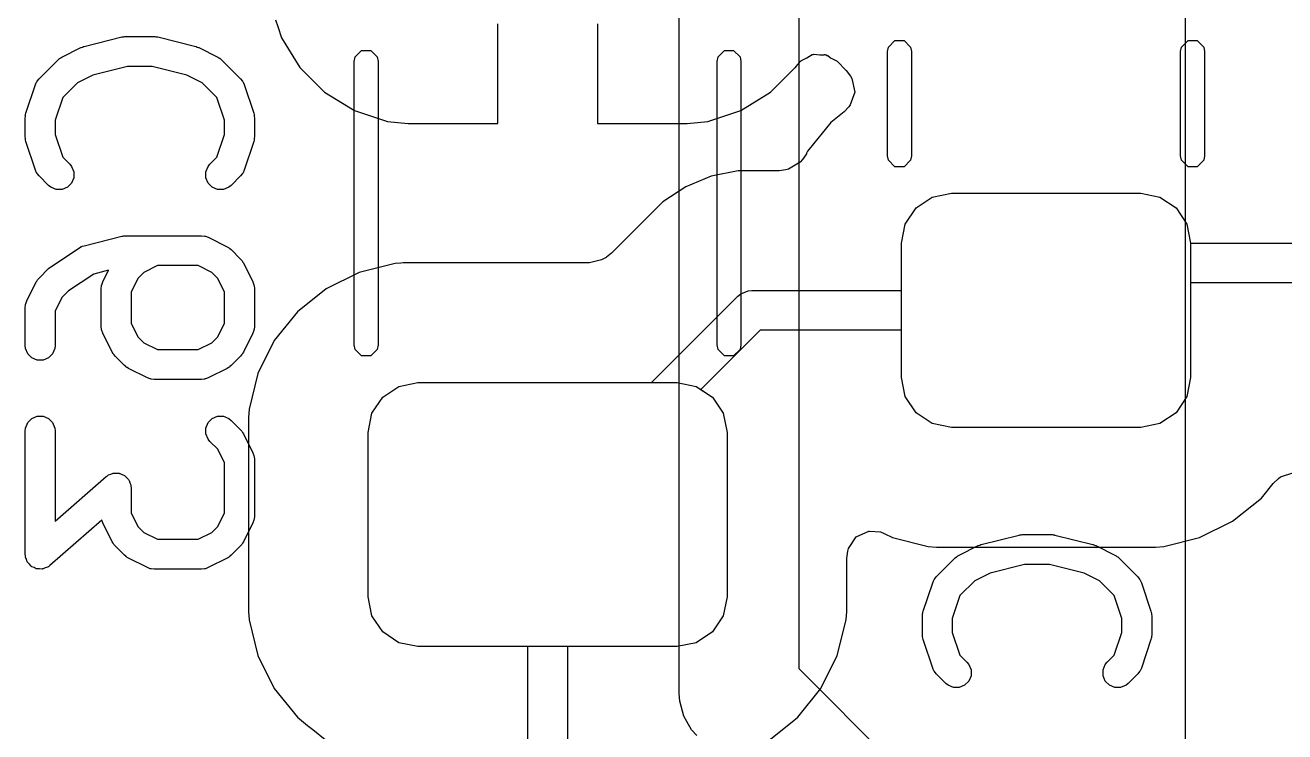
# Model space of a CAD drawing. Header units: inches. Extents: x 1.3 to 5.24, y -7.03 to -1.12.
# Drawn here: x 1.4716 to 1.7204, y -5.0848 to -4.9451 of the extents above; entities that cross this region are included whole.
import ezdxf

# ---------------------------------------------------------------- set-up
doc = ezdxf.new("R2010")
doc.units = ezdxf.units.IN
doc.header["$MEASUREMENT"] = 0
for name, color, linetype, true_color in [('B.Cu', 153, 'CONTINUOUS', 0x4d7fc4), ('B.Mask', 4, 'CONTINUOUS', 0x02ffee), ('B.Paste', 132, 'CONTINUOUS', 0x00c2c2), ('B.Silkscreen', 31, 'CONTINUOUS', 0xe8b2a7), ('In1.Cu', 91, 'CONTINUOUS', 0x7fc87f), ('In2.Cu', 33, 'CONTINUOUS', 0xce7d2c)]:
    doc.layers.add(name, color=color, linetype=linetype, true_color=true_color)

msp = doc.modelspace()

# ---------------------------------------------------------------- linework, layer by layer
at = {"layer": 'B.Cu', "linetype": 'CONTINUOUS'}
for p, q in [((1.5211, -4.94409), (1.52153, -4.94537)), ((1.52153, -4.94537), (1.52227, -4.9476)), ((1.56496, -4.96457), (1.56496, -4.94488)), ((1.58465, -4.94488), (1.58465, -4.96457)), ((1.52227, -4.9476), (1.52227, -4.9476)), ((1.52227, -4.9476), (1.52589, -4.95348)), ((1.62478, -4.95224), (1.62495, -4.95208)), ((1.62495, -4.95208), (1.62602, -4.95155)), ((1.62602, -4.95155), (1.62704, -4.95093)), ((1.62704, -4.95093), (1.62723, -4.95093)), ((1.62723, -4.95093), (1.6274, -4.95084)), ((1.6274, -4.95084), (1.62859, -4.95097)), ((1.62859, -4.95097), (1.62943, -4.95099)), ((1.62943, -4.95099), (1.62945, -4.95091)), ((1.62945, -4.95091), (1.62953, -4.95093)), ((1.62953, -4.95093), (1.62965, -4.95099)), ((1.62965, -4.95099), (1.62979, -4.951)), ((1.62979, -4.951), (1.62979, -4.951)), ((1.62979, -4.951), (1.62991, -4.95104)), ((1.62991, -4.95104), (1.62989, -4.9511)), ((1.62989, -4.9511), (1.63014, -4.95113)), ((1.63014, -4.95113), (1.63068, -4.95156)), ((1.63068, -4.95156), (1.63195, -4.95225)), ((1.52589, -4.95348), (1.53077, -4.95836)), ((1.61883, -4.95836), (1.62371, -4.95348)), ((1.62371, -4.95348), (1.62372, -4.95347)), ((1.62371, -4.95348), (1.62371, -4.95348)), ((1.62372, -4.95347), (1.62389, -4.95326)), ((1.62389, -4.95326), (1.62453, -4.95248)), ((1.62389, -4.95326), (1.62389, -4.95326)), ((1.62453, -4.95248), (1.62456, -4.95245)), ((1.62456, -4.95245), (1.62476, -4.95227)), ((1.62476, -4.95227), (1.62478, -4.95224)), ((1.63195, -4.95225), (1.63377, -4.95407)), ((1.63377, -4.95407), (1.63461, -4.95519)), ((1.63461, -4.95519), (1.63488, -4.95569)), ((1.63488, -4.95569), (1.63547, -4.95838)), ((1.53077, -4.95836), (1.53665, -4.96198)), ((1.61296, -4.96198), (1.61883, -4.95836)), ((1.63547, -4.95838), (1.63455, -4.96089)), ((1.53665, -4.96198), (1.53665, -4.96198)), ((1.53665, -4.96198), (1.5432, -4.96415)), ((1.60641, -4.96415), (1.61296, -4.96198)), ((1.61296, -4.96198), (1.61296, -4.96198)), ((1.63426, -4.96129), (1.63336, -4.96224)), ((1.63455, -4.96089), (1.63426, -4.96129)), ((1.5432, -4.96415), (1.5432, -4.96415)), ((1.5432, -4.96415), (1.5432, -4.96415)), ((1.5432, -4.96415), (1.5432, -4.96415)), ((1.5432, -4.96415), (1.54724, -4.96457)), ((1.60236, -4.96457), (1.60641, -4.96415)), ((1.63071, -4.96437), (1.62647, -4.96965)), ((1.63336, -4.96224), (1.63071, -4.96437)), ((1.54724, -4.96457), (1.56496, -4.96457)), ((1.56496, -4.96457), (1.56496, -4.96457)), ((1.58465, -4.96457), (1.60236, -4.96457)), ((1.60236, -4.96457), (1.60236, -4.96457)), ((1.60236, -4.96457), (1.60236, -4.96457)), ((1.62511, -4.9717), (1.62466, -4.97218)), ((1.6259, -4.97056), (1.62511, -4.9717)), ((1.62595, -4.97045), (1.6259, -4.97056)), ((1.62615, -4.97005), (1.62595, -4.97045)), ((1.62595, -4.97045), (1.62595, -4.97045)), ((1.62647, -4.96965), (1.62615, -4.97005)), ((1.62615, -4.97005), (1.62615, -4.97005)), ((1.62615, -4.97005), (1.62615, -4.97005)), ((1.62647, -4.96965), (1.62647, -4.96965)), ((1.61244, -4.9739), (1.60711, -4.97496)), ((1.62055, -4.9739), (1.61244, -4.9739)), ((1.62185, -4.97372), (1.62055, -4.9739)), ((1.62238, -4.97358), (1.62185, -4.97372)), ((1.62466, -4.97218), (1.62238, -4.97358)), ((1.60711, -4.97496), (1.60209, -4.97704)), ((1.60711, -4.97496), (1.60711, -4.97496)), ((1.60711, -4.97496), (1.60711, -4.97496)), ((1.60711, -4.97496), (1.60711, -4.97496)), ((1.60711, -4.97496), (1.60711, -4.97496)), ((1.60209, -4.97704), (1.59758, -4.98005)), ((1.60209, -4.97704), (1.60209, -4.97704)), ((1.64757, -4.98123), (1.65076, -4.9791)), ((1.65076, -4.9791), (1.65453, -4.97835)), ((1.65453, -4.97835), (1.69193, -4.97835)), ((1.69193, -4.97835), (1.6957, -4.9791)), ((1.6957, -4.9791), (1.69889, -4.98123)), ((1.59758, -4.98005), (1.58745, -4.99018)), ((1.59758, -4.98005), (1.59758, -4.98005)), ((1.64543, -4.98442), (1.64757, -4.98123)), ((1.69889, -4.98123), (1.70102, -4.98442)), ((1.64469, -4.98819), (1.64543, -4.98442)), ((1.70102, -4.98442), (1.70177, -4.98819)), ((1.64469, -4.99754), (1.64469, -4.98819)), ((1.70177, -4.98819), (1.74409, -4.98819)), ((1.58543, -4.99151), (1.58309, -4.99211)), ((1.58634, -4.99101), (1.58543, -4.99151)), ((1.58642, -4.99095), (1.58634, -4.99101)), ((1.58745, -4.99018), (1.58642, -4.99095)), ((1.53759, -4.99398), (1.53107, -4.99721)), ((1.5376, -4.99397), (1.53759, -4.99398)), ((1.54467, -4.99222), (1.5376, -4.99397)), ((1.5376, -4.99397), (1.5376, -4.99397)), ((1.54583, -4.99214), (1.54467, -4.99222)), ((1.5463, -4.99211), (1.54583, -4.99214)), ((1.54583, -4.99214), (1.54583, -4.99214)), ((1.58309, -4.99211), (1.5463, -4.99211)), ((1.74409, -4.99606), (1.70177, -4.99606)), ((1.70177, -4.99606), (1.70177, -5.01476)), ((1.53107, -4.99721), (1.5254, -5.00177)), ((1.59532, -5.01575), (1.61237, -4.99869)), ((1.61237, -4.99869), (1.61297, -4.9982)), ((1.61297, -4.9982), (1.61439, -4.99761)), ((1.61439, -4.99761), (1.61516, -4.99754)), ((1.61516, -4.99754), (1.64469, -4.99754)), ((1.5254, -5.00177), (1.52083, -5.00745)), ((1.5254, -5.00177), (1.5254, -5.00177)), ((1.61679, -5.00541), (1.60509, -5.01712)), ((1.64469, -5.00541), (1.61679, -5.00541)), ((1.64469, -5.01476), (1.64469, -5.00541)), ((1.52083, -5.00745), (1.5176, -5.01397)), ((1.52083, -5.00745), (1.52083, -5.00745)), ((1.5176, -5.01398), (1.51584, -5.02104)), ((1.5176, -5.01397), (1.5176, -5.01398)), ((1.54225, -5.01863), (1.54545, -5.0165)), ((1.54545, -5.0165), (1.54921, -5.01575)), ((1.54921, -5.01575), (1.59532, -5.01575)), ((1.64543, -5.01853), (1.64469, -5.01476)), ((1.70177, -5.01476), (1.70102, -5.01853)), ((1.54012, -5.02182), (1.54225, -5.01863)), ((1.60509, -5.01712), (1.60735, -5.01863)), ((1.60735, -5.01863), (1.60949, -5.02182)), ((1.64757, -5.02172), (1.64543, -5.01853)), ((1.70102, -5.01853), (1.69889, -5.02172)), ((1.51584, -5.02104), (1.51573, -5.02268)), ((1.65076, -5.02386), (1.64757, -5.02172)), ((1.69889, -5.02172), (1.6957, -5.02386)), ((1.51573, -5.02268), (1.51573, -5.06098)), ((1.53937, -5.02559), (1.54012, -5.02182)), ((1.60949, -5.02182), (1.61024, -5.02559)), ((1.65453, -5.02461), (1.65076, -5.02386)), ((1.6957, -5.02386), (1.69193, -5.02461)), ((1.53937, -5.05807), (1.53937, -5.02559)), ((1.61024, -5.02559), (1.61024, -5.05807)), ((1.69193, -5.02461), (1.65453, -5.02461)), ((1.71955, -5.03441), (1.72216, -5.03354)), ((1.71575, -5.03858), (1.71809, -5.03567)), ((1.71809, -5.03567), (1.7191, -5.03472)), ((1.7191, -5.03472), (1.71955, -5.03441)), ((1.71007, -5.04314), (1.71575, -5.03858)), ((1.70354, -5.04638), (1.71007, -5.04314)), ((1.63423, -5.04857), (1.63572, -5.04626)), ((1.63572, -5.04626), (1.63822, -5.04511)), ((1.63822, -5.04511), (1.63836, -5.04509)), ((1.63836, -5.04509), (1.64051, -5.04526)), ((1.64051, -5.04526), (1.64056, -5.04528)), ((1.64056, -5.04528), (1.64128, -5.04557)), ((1.64128, -5.04557), (1.64291, -5.04638)), ((1.64291, -5.04638), (1.64998, -5.04814)), ((1.69648, -5.04814), (1.70354, -5.04638)), ((1.63388, -5.05047), (1.63408, -5.0491)), ((1.63408, -5.0491), (1.63423, -5.04857)), ((1.64998, -5.04814), (1.64998, -5.04814)), ((1.64998, -5.04814), (1.64998, -5.04814)), ((1.64998, -5.04814), (1.65162, -5.04825)), ((1.65162, -5.04825), (1.65162, -5.04825)), ((1.65162, -5.04825), (1.69484, -5.04825)), ((1.69484, -5.04825), (1.69648, -5.04814)), ((1.69484, -5.04825), (1.69484, -5.04825)), ((1.63388, -5.06098), (1.63388, -5.05047)), ((1.54012, -5.06184), (1.53937, -5.05807)), ((1.61024, -5.05807), (1.60949, -5.06184)), ((1.51573, -5.06098), (1.51584, -5.06262)), ((1.63377, -5.06262), (1.63388, -5.06098)), ((1.51584, -5.06262), (1.5176, -5.06969)), ((1.54225, -5.06503), (1.54012, -5.06184)), ((1.60949, -5.06184), (1.60735, -5.06503)), ((1.63201, -5.06969), (1.63377, -5.06262)), ((1.54545, -5.06716), (1.54225, -5.06503)), ((1.60735, -5.06503), (1.60416, -5.06716)), ((1.54921, -5.06791), (1.54545, -5.06716)), ((1.57087, -5.06791), (1.54921, -5.06791)), ((1.57087, -5.10236), (1.57087, -5.06791)), ((1.60039, -5.06791), (1.57874, -5.06791)), ((1.57874, -5.06791), (1.57874, -5.10236)), ((1.60416, -5.06716), (1.60039, -5.06791)), ((1.5176, -5.06969), (1.5176, -5.06969)), ((1.5176, -5.06969), (1.52083, -5.07621)), ((1.62877, -5.07621), (1.63201, -5.06969)), ((1.52083, -5.07621), (1.5254, -5.08189)), ((1.62421, -5.08189), (1.62877, -5.07621)), ((1.5254, -5.08189), (1.52742, -5.08351)), ((1.52742, -5.08351), (1.52842, -5.08432)), ((1.61853, -5.08645), (1.6231, -5.08278)), ((1.6231, -5.08278), (1.62421, -5.08189)), ((1.62421, -5.08189), (1.62421, -5.08189)), ((1.52842, -5.08432), (1.53087, -5.08628))]:
    msp.add_line(p, q, dxfattribs=at)
at = {"layer": 'B.Mask', "linetype": 'CONTINUOUS'}
for p, q in [((1.64757, -4.98123), (1.65076, -4.9791)), ((1.65076, -4.9791), (1.65453, -4.97835)), ((1.65453, -4.97835), (1.69193, -4.97835)), ((1.69193, -4.97835), (1.6957, -4.9791)), ((1.6957, -4.9791), (1.69889, -4.98123)), ((1.64543, -4.98442), (1.64757, -4.98123)), ((1.69889, -4.98123), (1.70102, -4.98442)), ((1.64469, -4.98819), (1.64543, -4.98442)), ((1.70102, -4.98442), (1.70177, -4.98819)), ((1.64469, -5.01476), (1.64469, -4.98819)), ((1.70177, -4.98819), (1.70177, -5.01476)), ((1.54225, -5.01863), (1.54545, -5.0165)), ((1.54545, -5.0165), (1.54921, -5.01575)), ((1.54921, -5.01575), (1.60039, -5.01575)), ((1.60039, -5.01575), (1.60416, -5.0165)), ((1.60416, -5.0165), (1.60735, -5.01863)), ((1.64543, -5.01853), (1.64469, -5.01476)), ((1.70177, -5.01476), (1.70102, -5.01853)), ((1.54012, -5.02182), (1.54225, -5.01863)), ((1.60735, -5.01863), (1.60949, -5.02182)), ((1.64757, -5.02172), (1.64543, -5.01853)), ((1.70102, -5.01853), (1.69889, -5.02172)), ((1.65076, -5.02386), (1.64757, -5.02172)), ((1.69889, -5.02172), (1.6957, -5.02386)), ((1.53937, -5.02559), (1.54012, -5.02182)), ((1.60949, -5.02182), (1.61024, -5.02559)), ((1.65453, -5.02461), (1.65076, -5.02386)), ((1.6957, -5.02386), (1.69193, -5.02461)), ((1.53937, -5.05807), (1.53937, -5.02559)), ((1.61024, -5.02559), (1.61024, -5.05807)), ((1.69193, -5.02461), (1.65453, -5.02461)), ((1.54012, -5.06184), (1.53937, -5.05807)), ((1.61024, -5.05807), (1.60949, -5.06184)), ((1.54225, -5.06503), (1.54012, -5.06184)), ((1.60949, -5.06184), (1.60735, -5.06503)), ((1.54545, -5.06716), (1.54225, -5.06503)), ((1.60735, -5.06503), (1.60416, -5.06716)), ((1.54921, -5.06791), (1.54545, -5.06716)), ((1.60039, -5.06791), (1.54921, -5.06791)), ((1.60416, -5.06716), (1.60039, -5.06791))]:
    msp.add_line(p, q, dxfattribs=at)
at = {"layer": 'B.Paste', "linetype": 'CONTINUOUS'}
for p, q in [((1.64757, -4.98123), (1.65076, -4.9791)), ((1.65076, -4.9791), (1.65453, -4.97835)), ((1.65453, -4.97835), (1.69193, -4.97835)), ((1.69193, -4.97835), (1.6957, -4.9791)), ((1.6957, -4.9791), (1.69889, -4.98123)), ((1.64543, -4.98442), (1.64757, -4.98123)), ((1.69889, -4.98123), (1.70102, -4.98442)), ((1.64469, -4.98819), (1.64543, -4.98442)), ((1.70102, -4.98442), (1.70177, -4.98819)), ((1.64469, -5.01476), (1.64469, -4.98819)), ((1.70177, -4.98819), (1.70177, -5.01476)), ((1.54225, -5.01863), (1.54545, -5.0165)), ((1.54545, -5.0165), (1.54921, -5.01575)), ((1.54921, -5.01575), (1.60039, -5.01575)), ((1.60039, -5.01575), (1.60416, -5.0165)), ((1.60416, -5.0165), (1.60735, -5.01863)), ((1.64543, -5.01853), (1.64469, -5.01476)), ((1.70177, -5.01476), (1.70102, -5.01853)), ((1.54012, -5.02182), (1.54225, -5.01863)), ((1.60735, -5.01863), (1.60949, -5.02182)), ((1.64757, -5.02172), (1.64543, -5.01853)), ((1.70102, -5.01853), (1.69889, -5.02172)), ((1.65076, -5.02386), (1.64757, -5.02172)), ((1.69889, -5.02172), (1.6957, -5.02386)), ((1.53937, -5.02559), (1.54012, -5.02182)), ((1.60949, -5.02182), (1.61024, -5.02559)), ((1.65453, -5.02461), (1.65076, -5.02386)), ((1.6957, -5.02386), (1.69193, -5.02461)), ((1.53937, -5.05807), (1.53937, -5.02559)), ((1.61024, -5.02559), (1.61024, -5.05807)), ((1.69193, -5.02461), (1.65453, -5.02461)), ((1.54012, -5.06184), (1.53937, -5.05807)), ((1.61024, -5.05807), (1.60949, -5.06184)), ((1.54225, -5.06503), (1.54012, -5.06184)), ((1.60949, -5.06184), (1.60735, -5.06503)), ((1.54545, -5.06716), (1.54225, -5.06503)), ((1.60735, -5.06503), (1.60416, -5.06716)), ((1.54921, -5.06791), (1.54545, -5.06716)), ((1.60039, -5.06791), (1.54921, -5.06791)), ((1.60416, -5.06716), (1.60039, -5.06791))]:
    msp.add_line(p, q, dxfattribs=at)
at = {"layer": 'B.Silkscreen', "linetype": 'CONTINUOUS'}
for p, q in [((1.4789, -4.95143), (1.48265, -4.94955)), ((1.48265, -4.94955), (1.48269, -4.94954)), ((1.48269, -4.94954), (1.48271, -4.94952)), ((1.48271, -4.94952), (1.48295, -4.94944)), ((1.48295, -4.94944), (1.48319, -4.94935)), ((1.48319, -4.94935), (1.48321, -4.94934)), ((1.48321, -4.94934), (1.48326, -4.94933)), ((1.48326, -4.94933), (1.49076, -4.94745)), ((1.49076, -4.94745), (1.49086, -4.94744)), ((1.49086, -4.94744), (1.4909, -4.94742)), ((1.4909, -4.94742), (1.49111, -4.9474)), ((1.49111, -4.9474), (1.49133, -4.94737)), ((1.49133, -4.94737), (1.49137, -4.94738)), ((1.49137, -4.94738), (1.49147, -4.94737)), ((1.49147, -4.94737), (1.4971, -4.94737)), ((1.4971, -4.94737), (1.4972, -4.94738)), ((1.4972, -4.94738), (1.49724, -4.94737)), ((1.49724, -4.94737), (1.49746, -4.9474)), ((1.49746, -4.9474), (1.49767, -4.94742)), ((1.49767, -4.94742), (1.49771, -4.94744)), ((1.49771, -4.94744), (1.49781, -4.94745)), ((1.49781, -4.94745), (1.50531, -4.94933)), ((1.50531, -4.94933), (1.50535, -4.94934)), ((1.50535, -4.94934), (1.50538, -4.94935)), ((1.50538, -4.94935), (1.50561, -4.94944)), ((1.50561, -4.94944), (1.50586, -4.94952)), ((1.50586, -4.94952), (1.50587, -4.94954)), ((1.50587, -4.94954), (1.50592, -4.94955)), ((1.50592, -4.94955), (1.50967, -4.95143)), ((1.64193, -4.95034), (1.64211, -4.94944)), ((1.64211, -4.94944), (1.64339, -4.94816)), ((1.64339, -4.94816), (1.6452, -4.94816)), ((1.6452, -4.94816), (1.64647, -4.94944)), ((1.64647, -4.94944), (1.64665, -4.95034)), ((1.6998, -4.95034), (1.69998, -4.94944)), ((1.69998, -4.94944), (1.70126, -4.94816)), ((1.70126, -4.94816), (1.70307, -4.94816)), ((1.70307, -4.94816), (1.70435, -4.94944)), ((1.70435, -4.94944), (1.70453, -4.95034)), ((1.47439, -4.95573), (1.47814, -4.95198)), ((1.47814, -4.95198), (1.47836, -4.95179)), ((1.47836, -4.95179), (1.47841, -4.95174)), ((1.47841, -4.95174), (1.4785, -4.95168)), ((1.4785, -4.95168), (1.47858, -4.95161)), ((1.47858, -4.95161), (1.47866, -4.95158)), ((1.47866, -4.95158), (1.4789, -4.95143)), ((1.50967, -4.95143), (1.50991, -4.95158)), ((1.50991, -4.95158), (1.50999, -4.95161)), ((1.50999, -4.95161), (1.51007, -4.95168)), ((1.51007, -4.95168), (1.51016, -4.95174)), ((1.51016, -4.95174), (1.51021, -4.95179)), ((1.51021, -4.95179), (1.51043, -4.95198)), ((1.51043, -4.95198), (1.51418, -4.95573)), ((1.53661, -4.95231), (1.53679, -4.95141)), ((1.53679, -4.95141), (1.53807, -4.95013)), ((1.53807, -4.95013), (1.53988, -4.95013)), ((1.53988, -4.95013), (1.54116, -4.95141)), ((1.54116, -4.95141), (1.54134, -4.95231)), ((1.60827, -4.95231), (1.60845, -4.95141)), ((1.60845, -4.95141), (1.60973, -4.95013)), ((1.60973, -4.95013), (1.61153, -4.95013)), ((1.61153, -4.95013), (1.61281, -4.95141)), ((1.61281, -4.95141), (1.61299, -4.95231)), ((1.64193, -4.97092), (1.64193, -4.95034)), ((1.64665, -4.95034), (1.64665, -4.97092)), ((1.6998, -4.97092), (1.6998, -4.95034)), ((1.70453, -4.95034), (1.70453, -4.97092)), ((1.49184, -4.95327), (1.485, -4.95498)), ((1.49673, -4.95327), (1.49184, -4.95327)), ((1.50356, -4.95498), (1.49673, -4.95327)), ((1.53661, -5.00832), (1.53661, -4.95231)), ((1.54134, -4.95231), (1.54134, -5.00832)), ((1.60827, -5.00832), (1.60827, -4.95231)), ((1.61299, -4.95231), (1.61299, -5.00832)), ((1.4718, -4.96251), (1.47367, -4.95688)), ((1.47367, -4.95688), (1.47391, -4.95636)), ((1.47391, -4.95636), (1.47398, -4.95628)), ((1.47398, -4.95628), (1.47402, -4.95618)), ((1.47402, -4.95618), (1.47439, -4.95573)), ((1.48197, -4.95649), (1.47905, -4.95941)), ((1.485, -4.95498), (1.48197, -4.95649)), ((1.5066, -4.95649), (1.50356, -4.95498)), ((1.50951, -4.95941), (1.5066, -4.95649)), ((1.51418, -4.95573), (1.51455, -4.95618)), ((1.51455, -4.95618), (1.51459, -4.95628)), ((1.51459, -4.95628), (1.51466, -4.95636)), ((1.51466, -4.95636), (1.5149, -4.95688)), ((1.5149, -4.95688), (1.51677, -4.96251)), ((1.47905, -4.95941), (1.47755, -4.96392)), ((1.51102, -4.96392), (1.50951, -4.95941)), ((1.47165, -4.96344), (1.47168, -4.96315)), ((1.47165, -4.96719), (1.47165, -4.96344)), ((1.47167, -4.96307), (1.47169, -4.96297)), ((1.47168, -4.96315), (1.47167, -4.96307)), ((1.47169, -4.96297), (1.4717, -4.96287)), ((1.4717, -4.96287), (1.47173, -4.96279)), ((1.47173, -4.96279), (1.4718, -4.96251)), ((1.47755, -4.96392), (1.47755, -4.96671)), ((1.51102, -4.96671), (1.51102, -4.96392)), ((1.51677, -4.96251), (1.51684, -4.96279)), ((1.51684, -4.96279), (1.51687, -4.96287)), ((1.51687, -4.96287), (1.51688, -4.96297)), ((1.51688, -4.96297), (1.5169, -4.96307)), ((1.5169, -4.96307), (1.51689, -4.96315)), ((1.51689, -4.96315), (1.51692, -4.96344)), ((1.51692, -4.96344), (1.51692, -4.96719)), ((1.47755, -4.96671), (1.47905, -4.97122)), ((1.50951, -4.97122), (1.51102, -4.96671)), ((1.47168, -4.96748), (1.47165, -4.96719)), ((1.47167, -4.96756), (1.47168, -4.96748)), ((1.47169, -4.96766), (1.47167, -4.96756)), ((1.4717, -4.96777), (1.47169, -4.96766)), ((1.47173, -4.96784), (1.4717, -4.96777)), ((1.4718, -4.96813), (1.47173, -4.96784)), ((1.47367, -4.97375), (1.4718, -4.96813)), ((1.51677, -4.96813), (1.5149, -4.97375)), ((1.51684, -4.96784), (1.51677, -4.96813)), ((1.51687, -4.96777), (1.51684, -4.96784)), ((1.51688, -4.96766), (1.51687, -4.96777)), ((1.5169, -4.96756), (1.51688, -4.96766)), ((1.51692, -4.96719), (1.51689, -4.96748)), ((1.51689, -4.96748), (1.5169, -4.96756)), ((1.47905, -4.97122), (1.48044, -4.9726)), ((1.50813, -4.9726), (1.50951, -4.97122)), ((1.64211, -4.97182), (1.64193, -4.97092)), ((1.64339, -4.9731), (1.64211, -4.97182)), ((1.64647, -4.97182), (1.6452, -4.9731)), ((1.64665, -4.97092), (1.64647, -4.97182)), ((1.69998, -4.97182), (1.6998, -4.97092)), ((1.70126, -4.9731), (1.69998, -4.97182)), ((1.70435, -4.97182), (1.70307, -4.9731)), ((1.70453, -4.97092), (1.70435, -4.97182)), ((1.47391, -4.97428), (1.47367, -4.97375)), ((1.47398, -4.97436), (1.47391, -4.97428)), ((1.47402, -4.97446), (1.47398, -4.97436)), ((1.47439, -4.9749), (1.47402, -4.97446)), ((1.48044, -4.9726), (1.4808, -4.97305)), ((1.4808, -4.97305), (1.48124, -4.97411)), ((1.48124, -4.97411), (1.48124, -4.97527)), ((1.50732, -4.97411), (1.50776, -4.97305)), ((1.50732, -4.97527), (1.50732, -4.97411)), ((1.50776, -4.97305), (1.50813, -4.9726)), ((1.51455, -4.97446), (1.51418, -4.9749)), ((1.51459, -4.97436), (1.51455, -4.97446)), ((1.51466, -4.97428), (1.51459, -4.97436)), ((1.5149, -4.97375), (1.51466, -4.97428)), ((1.6452, -4.9731), (1.64339, -4.9731)), ((1.70307, -4.9731), (1.70126, -4.9731)), ((1.47626, -4.97678), (1.47439, -4.9749)), ((1.47671, -4.97715), (1.47626, -4.97678)), ((1.4808, -4.97633), (1.47999, -4.97715)), ((1.48124, -4.97527), (1.4808, -4.97633)), ((1.50776, -4.97633), (1.50732, -4.97527)), ((1.50858, -4.97715), (1.50776, -4.97633)), ((1.51231, -4.97678), (1.51186, -4.97715)), ((1.51418, -4.9749), (1.51231, -4.97678)), ((1.47777, -4.97759), (1.47671, -4.97715)), ((1.47892, -4.97759), (1.47777, -4.97759)), ((1.47999, -4.97715), (1.47892, -4.97759)), ((1.50964, -4.97759), (1.50858, -4.97715)), ((1.5108, -4.97759), (1.50964, -4.97759)), ((1.51186, -4.97715), (1.5108, -4.97759)), ((1.48326, -4.9887), (1.49076, -4.98682)), ((1.49076, -4.98682), (1.49086, -4.98681)), ((1.49086, -4.98681), (1.4909, -4.98679)), ((1.4909, -4.98679), (1.49111, -4.98677)), ((1.49111, -4.98677), (1.49133, -4.98674)), ((1.49133, -4.98674), (1.49137, -4.98675)), ((1.49137, -4.98675), (1.49147, -4.98674)), ((1.49147, -4.98674), (1.50647, -4.98674)), ((1.50647, -4.98674), (1.50705, -4.98679)), ((1.50705, -4.98679), (1.50714, -4.98683)), ((1.50714, -4.98683), (1.50725, -4.98684)), ((1.50725, -4.98684), (1.50779, -4.98705)), ((1.47671, -4.99286), (1.48234, -4.98911)), ((1.48234, -4.98911), (1.48265, -4.98894)), ((1.48265, -4.98894), (1.48271, -4.98889)), ((1.48271, -4.98889), (1.48278, -4.98887)), ((1.48278, -4.98887), (1.48285, -4.98883)), ((1.48285, -4.98883), (1.48292, -4.98882)), ((1.48292, -4.98882), (1.48326, -4.9887)), ((1.50779, -4.98705), (1.51154, -4.98892)), ((1.51154, -4.98892), (1.51179, -4.98908)), ((1.51179, -4.98908), (1.51186, -4.98911)), ((1.51186, -4.98911), (1.51194, -4.98917)), ((1.51194, -4.98917), (1.51203, -4.98923)), ((1.51203, -4.98923), (1.51208, -4.98929)), ((1.51208, -4.98929), (1.51231, -4.98948)), ((1.51231, -4.98948), (1.51418, -4.99135)), ((1.51418, -4.99135), (1.51437, -4.99158)), ((1.51437, -4.99158), (1.51443, -4.99163)), ((1.51443, -4.99163), (1.51448, -4.99172)), ((1.51448, -4.99172), (1.51455, -4.9918)), ((1.51455, -4.9918), (1.51458, -4.99187)), ((1.51458, -4.99187), (1.51474, -4.99212)), ((1.47439, -4.9951), (1.47626, -4.99323)), ((1.47626, -4.99322), (1.47649, -4.99303)), ((1.47626, -4.99323), (1.47626, -4.99322)), ((1.47626, -4.99322), (1.47626, -4.99322)), ((1.47649, -4.99303), (1.47671, -4.99286)), ((1.47671, -4.99286), (1.47671, -4.99286)), ((1.47671, -4.99286), (1.47671, -4.99286)), ((1.48519, -4.9943), (1.48023, -4.99761)), ((1.4881, -4.99357), (1.48519, -4.9943)), ((1.48696, -4.99587), (1.4881, -4.99357)), ((1.4951, -4.99399), (1.4939, -4.99519)), ((1.49779, -4.99264), (1.4951, -4.99399)), ((1.50577, -4.99264), (1.49779, -4.99264)), ((1.50847, -4.99399), (1.50577, -4.99264)), ((1.50967, -4.99519), (1.50847, -4.99399)), ((1.51474, -4.99212), (1.51661, -4.99587)), ((1.47196, -4.99962), (1.47383, -4.99587)), ((1.47383, -4.99587), (1.47399, -4.99562)), ((1.47399, -4.99562), (1.47402, -4.99555)), ((1.47402, -4.99555), (1.47409, -4.99547)), ((1.47409, -4.99547), (1.47414, -4.99538)), ((1.47414, -4.99538), (1.4742, -4.99533)), ((1.4742, -4.99533), (1.47439, -4.9951)), ((1.48664, -4.99719), (1.4867, -4.99661)), ((1.4867, -4.99661), (1.48674, -4.99651)), ((1.48674, -4.99651), (1.48675, -4.99641)), ((1.48675, -4.99641), (1.48696, -4.99587)), ((1.4939, -4.99519), (1.49255, -4.99788)), ((1.51102, -4.99788), (1.50967, -4.99519)), ((1.51661, -4.99587), (1.51682, -4.99641)), ((1.51682, -4.99641), (1.51682, -4.99651)), ((1.51682, -4.99651), (1.51687, -4.99661)), ((1.51687, -4.99661), (1.51692, -4.99719)), ((1.4789, -4.99894), (1.47755, -5.00163)), ((1.48023, -4.99761), (1.4789, -4.99894)), ((1.48664, -5.00469), (1.48664, -4.99719)), ((1.49255, -4.99788), (1.49255, -5.00399)), ((1.51102, -5.00399), (1.51102, -4.99788)), ((1.51692, -4.99719), (1.51692, -5.00469)), ((1.47165, -5.00094), (1.4717, -5.00036)), ((1.47165, -5.00844), (1.47165, -5.00094)), ((1.4717, -5.00036), (1.47174, -5.00026)), ((1.47174, -5.00026), (1.47175, -5.00016)), ((1.47175, -5.00016), (1.47196, -4.99962)), ((1.47755, -5.00163), (1.47755, -5.00844)), ((1.49255, -5.00399), (1.4939, -5.00669)), ((1.50967, -5.00669), (1.51102, -5.00399)), ((1.4867, -5.00526), (1.48664, -5.00469)), ((1.48674, -5.00536), (1.4867, -5.00526)), ((1.48675, -5.00547), (1.48674, -5.00536)), ((1.48696, -5.00601), (1.48675, -5.00547)), ((1.48883, -5.00976), (1.48696, -5.00601)), ((1.4939, -5.00669), (1.4951, -5.00788)), ((1.50847, -5.00788), (1.50967, -5.00669)), ((1.51661, -5.00601), (1.51474, -5.00976)), ((1.51682, -5.00547), (1.51661, -5.00601)), ((1.51687, -5.00526), (1.51682, -5.00536)), ((1.51682, -5.00536), (1.51682, -5.00547)), ((1.51692, -5.00469), (1.51687, -5.00526)), ((1.4717, -5.00901), (1.47165, -5.00844)), ((1.47214, -5.01008), (1.4717, -5.00901)), ((1.4775, -5.00901), (1.47705, -5.01008)), ((1.47755, -5.00844), (1.4775, -5.00901)), ((1.4951, -5.00788), (1.49779, -5.00923)), ((1.49779, -5.00923), (1.50577, -5.00923)), ((1.50577, -5.00923), (1.50847, -5.00788)), ((1.53679, -5.00922), (1.53661, -5.00832)), ((1.53807, -5.0105), (1.53679, -5.00922)), ((1.54116, -5.00922), (1.53988, -5.0105)), ((1.54134, -5.00832), (1.54116, -5.00922)), ((1.60845, -5.00922), (1.60827, -5.00832)), ((1.60973, -5.0105), (1.60845, -5.00922)), ((1.61281, -5.00922), (1.61153, -5.0105)), ((1.61299, -5.00832), (1.61281, -5.00922)), ((1.47296, -5.01089), (1.47214, -5.01008)), ((1.47402, -5.01133), (1.47296, -5.01089)), ((1.47518, -5.01133), (1.47402, -5.01133)), ((1.47624, -5.01089), (1.47518, -5.01133)), ((1.47705, -5.01008), (1.47624, -5.01089)), ((1.48899, -5.01), (1.48883, -5.00976)), ((1.48902, -5.01008), (1.48899, -5.01)), ((1.48908, -5.01016), (1.48902, -5.01008)), ((1.48914, -5.01025), (1.48908, -5.01016)), ((1.4892, -5.0103), (1.48914, -5.01025)), ((1.48938, -5.01052), (1.4892, -5.0103)), ((1.49126, -5.0124), (1.48938, -5.01052)), ((1.51418, -5.01052), (1.51231, -5.0124)), ((1.51437, -5.0103), (1.51418, -5.01052)), ((1.51443, -5.01025), (1.51437, -5.0103)), ((1.51448, -5.01016), (1.51443, -5.01025)), ((1.51455, -5.01008), (1.51448, -5.01016)), ((1.51458, -5.01), (1.51455, -5.01008)), ((1.51474, -5.00976), (1.51458, -5.01)), ((1.53988, -5.0105), (1.53807, -5.0105)), ((1.61153, -5.0105), (1.60973, -5.0105)), ((1.49149, -5.01258), (1.49126, -5.0124)), ((1.49154, -5.01264), (1.49149, -5.01258)), ((1.49163, -5.0127), (1.49154, -5.01264)), ((1.49171, -5.01277), (1.49163, -5.0127)), ((1.49178, -5.0128), (1.49171, -5.01277)), ((1.49203, -5.01295), (1.49178, -5.0128)), ((1.49578, -5.01483), (1.49203, -5.01295)), ((1.51154, -5.01295), (1.50779, -5.01483)), ((1.51179, -5.0128), (1.51154, -5.01295)), ((1.51186, -5.01277), (1.51179, -5.0128)), ((1.51194, -5.0127), (1.51186, -5.01277)), ((1.51203, -5.01264), (1.51194, -5.0127)), ((1.51208, -5.01258), (1.51203, -5.01264)), ((1.51231, -5.0124), (1.51208, -5.01258)), ((1.49632, -5.01503), (1.49578, -5.01483)), ((1.49642, -5.01504), (1.49632, -5.01503)), ((1.49652, -5.01508), (1.49642, -5.01504)), ((1.4971, -5.01514), (1.49652, -5.01508)), ((1.50647, -5.01514), (1.4971, -5.01514)), ((1.50705, -5.01508), (1.50647, -5.01514)), ((1.50714, -5.01504), (1.50705, -5.01508)), ((1.50725, -5.01503), (1.50714, -5.01504)), ((1.50779, -5.01483), (1.50725, -5.01503)), ((1.4717, -5.02473), (1.47214, -5.02367)), ((1.47214, -5.02367), (1.47296, -5.02285)), ((1.47296, -5.02285), (1.47402, -5.02241)), ((1.47402, -5.02241), (1.47518, -5.02241)), ((1.47518, -5.02241), (1.47624, -5.02285)), ((1.47624, -5.02285), (1.47705, -5.02367)), ((1.47705, -5.02367), (1.4775, -5.02473)), ((1.50732, -5.02473), (1.50776, -5.02367)), ((1.50776, -5.02367), (1.50858, -5.02285)), ((1.50858, -5.02285), (1.50964, -5.02241)), ((1.50964, -5.02241), (1.5108, -5.02241)), ((1.5108, -5.02241), (1.51186, -5.02285)), ((1.51186, -5.02285), (1.51231, -5.02322)), ((1.51231, -5.02322), (1.51418, -5.0251)), ((1.47165, -5.02531), (1.4717, -5.02473)), ((1.47165, -5.04968), (1.47165, -5.02531)), ((1.4775, -5.02473), (1.47755, -5.02531)), ((1.47755, -5.02531), (1.47755, -5.04317)), ((1.50732, -5.02589), (1.50732, -5.02473)), ((1.50776, -5.02695), (1.50732, -5.02589)), ((1.51418, -5.0251), (1.51437, -5.02532)), ((1.51437, -5.02532), (1.51443, -5.02537)), ((1.51443, -5.02537), (1.51448, -5.02546)), ((1.51448, -5.02546), (1.51455, -5.02554)), ((1.51455, -5.02554), (1.51458, -5.02562)), ((1.51458, -5.02562), (1.51474, -5.02586)), ((1.51474, -5.02586), (1.51661, -5.02961)), ((1.50813, -5.0274), (1.50776, -5.02695)), ((1.50967, -5.02893), (1.50813, -5.0274)), ((1.51102, -5.03163), (1.50967, -5.02893)), ((1.51102, -5.04149), (1.51102, -5.03163)), ((1.51661, -5.02961), (1.51682, -5.03015)), ((1.51682, -5.03015), (1.51682, -5.03026)), ((1.51682, -5.03026), (1.51687, -5.03036)), ((1.51687, -5.03036), (1.51692, -5.03093)), ((1.51692, -5.03093), (1.51692, -5.04218)), ((1.48765, -5.03434), (1.4879, -5.03416)), ((1.4879, -5.03416), (1.48796, -5.0341)), ((1.48796, -5.0341), (1.48801, -5.03408)), ((1.48801, -5.03408), (1.48812, -5.034)), ((1.48812, -5.034), (1.48858, -5.03385)), ((1.48858, -5.03385), (1.48902, -5.03366)), ((1.48902, -5.03366), (1.48912, -5.03366)), ((1.48912, -5.03366), (1.48922, -5.03363)), ((1.48922, -5.03363), (1.48969, -5.03366)), ((1.48969, -5.03366), (1.49017, -5.03366)), ((1.49017, -5.03366), (1.49027, -5.0337)), ((1.49027, -5.0337), (1.49036, -5.03371)), ((1.49036, -5.03371), (1.49079, -5.03392)), ((1.49079, -5.03392), (1.49124, -5.0341)), ((1.49124, -5.0341), (1.49131, -5.03417)), ((1.49131, -5.03417), (1.4914, -5.03422)), ((1.47755, -5.04317), (1.48765, -5.03434)), ((1.4914, -5.03422), (1.49171, -5.03458)), ((1.49171, -5.03458), (1.49205, -5.03492)), ((1.49205, -5.03492), (1.49209, -5.03501)), ((1.49209, -5.03501), (1.49216, -5.03508)), ((1.49216, -5.03508), (1.49231, -5.03554)), ((1.49231, -5.03554), (1.49249, -5.03598)), ((1.49249, -5.03598), (1.49251, -5.03612)), ((1.49251, -5.03612), (1.49253, -5.03618)), ((1.49253, -5.03618), (1.49252, -5.03625)), ((1.49252, -5.03625), (1.49255, -5.03656)), ((1.49255, -5.03656), (1.49255, -5.04149)), ((1.49255, -5.04149), (1.4939, -5.04418)), ((1.50967, -5.04418), (1.51102, -5.04149)), ((1.48675, -5.04297), (1.47654, -5.0519)), ((1.48696, -5.0435), (1.48675, -5.04297)), ((1.48883, -5.04725), (1.48696, -5.0435)), ((1.51661, -5.0435), (1.51474, -5.04725)), ((1.51682, -5.04296), (1.51661, -5.0435)), ((1.51687, -5.04276), (1.51682, -5.04286)), ((1.51682, -5.04286), (1.51682, -5.04296)), ((1.51692, -5.04218), (1.51687, -5.04276)), ((1.4939, -5.04418), (1.4951, -5.04538)), ((1.4951, -5.04538), (1.49779, -5.04673)), ((1.50577, -5.04673), (1.50847, -5.04538)), ((1.50847, -5.04538), (1.50967, -5.04418)), ((1.66042, -5.04775), (1.66792, -5.04588)), ((1.66792, -5.04588), (1.66802, -5.04586)), ((1.66802, -5.04586), (1.66806, -5.04585)), ((1.66806, -5.04585), (1.66828, -5.04583)), ((1.66828, -5.04583), (1.66849, -5.04579)), ((1.66849, -5.04579), (1.66854, -5.0458)), ((1.66854, -5.0458), (1.66864, -5.04579)), ((1.66864, -5.04579), (1.67426, -5.04579)), ((1.67426, -5.04579), (1.67436, -5.0458)), ((1.67436, -5.0458), (1.67441, -5.04579)), ((1.67441, -5.04579), (1.67462, -5.04583)), ((1.67462, -5.04583), (1.67484, -5.04585)), ((1.67484, -5.04585), (1.67488, -5.04586)), ((1.67488, -5.04586), (1.67498, -5.04588)), ((1.67498, -5.04588), (1.68248, -5.04775)), ((1.48899, -5.0475), (1.48883, -5.04725)), ((1.48902, -5.04757), (1.48899, -5.0475)), ((1.48908, -5.04765), (1.48902, -5.04757)), ((1.48914, -5.04774), (1.48908, -5.04765)), ((1.4892, -5.04779), (1.48914, -5.04774)), ((1.48938, -5.04802), (1.4892, -5.04779)), ((1.49126, -5.04989), (1.48938, -5.04802)), ((1.49779, -5.04673), (1.50577, -5.04673)), ((1.51418, -5.04802), (1.51231, -5.04989)), ((1.51437, -5.04779), (1.51418, -5.04802)), ((1.51443, -5.04774), (1.51437, -5.04779)), ((1.51448, -5.04765), (1.51443, -5.04774)), ((1.51455, -5.04757), (1.51448, -5.04765)), ((1.51458, -5.0475), (1.51455, -5.04757)), ((1.51474, -5.04725), (1.51458, -5.0475)), ((1.65607, -5.04985), (1.65982, -5.04798)), ((1.65982, -5.04798), (1.65986, -5.04796)), ((1.65986, -5.04796), (1.65988, -5.04795)), ((1.65988, -5.04795), (1.66012, -5.04786)), ((1.66012, -5.04786), (1.66036, -5.04777)), ((1.66036, -5.04777), (1.66038, -5.04777)), ((1.66038, -5.04777), (1.66042, -5.04775)), ((1.68248, -5.04775), (1.68252, -5.04777)), ((1.68252, -5.04777), (1.68254, -5.04777)), ((1.68254, -5.04777), (1.68278, -5.04786)), ((1.68278, -5.04786), (1.68302, -5.04795)), ((1.68302, -5.04795), (1.68304, -5.04796)), ((1.68304, -5.04796), (1.68308, -5.04798)), ((1.68308, -5.04798), (1.68683, -5.04985)), ((1.47168, -5.04999), (1.47165, -5.04968)), ((1.47167, -5.05006), (1.47168, -5.04999)), ((1.47169, -5.05012), (1.47167, -5.05006)), ((1.4717, -5.05026), (1.47169, -5.05012)), ((1.47189, -5.0507), (1.4717, -5.05026)), ((1.47204, -5.05115), (1.47189, -5.0507)), ((1.47211, -5.05123), (1.47204, -5.05115)), ((1.47214, -5.05132), (1.47211, -5.05123)), ((1.47248, -5.05166), (1.47214, -5.05132)), ((1.49149, -5.05008), (1.49126, -5.04989)), ((1.49154, -5.05014), (1.49149, -5.05008)), ((1.49163, -5.0502), (1.49154, -5.05014)), ((1.49171, -5.05026), (1.49163, -5.0502)), ((1.49178, -5.05029), (1.49171, -5.05026)), ((1.49203, -5.05045), (1.49178, -5.05029)), ((1.49578, -5.05232), (1.49203, -5.05045)), ((1.51154, -5.05045), (1.50779, -5.05232)), ((1.51179, -5.05029), (1.51154, -5.05045)), ((1.51186, -5.05026), (1.51179, -5.05029)), ((1.51194, -5.0502), (1.51186, -5.05026)), ((1.51203, -5.05014), (1.51194, -5.0502)), ((1.51208, -5.05008), (1.51203, -5.05014)), ((1.51231, -5.04989), (1.51208, -5.05008)), ((1.65155, -5.05416), (1.6553, -5.05041)), ((1.6553, -5.05041), (1.65553, -5.05022)), ((1.65553, -5.05022), (1.65558, -5.05016)), ((1.65558, -5.05016), (1.65567, -5.0501)), ((1.65567, -5.0501), (1.65575, -5.05004)), ((1.65575, -5.05004), (1.65582, -5.05001)), ((1.65582, -5.05001), (1.65607, -5.04985)), ((1.68683, -5.04985), (1.68708, -5.05001)), ((1.68708, -5.05001), (1.68715, -5.05004)), ((1.68715, -5.05004), (1.68723, -5.0501)), ((1.68723, -5.0501), (1.68732, -5.05016)), ((1.68732, -5.05016), (1.68737, -5.05022)), ((1.68737, -5.05022), (1.6876, -5.05041)), ((1.6876, -5.05041), (1.69135, -5.05416)), ((1.4728, -5.05202), (1.47248, -5.05166)), ((1.47289, -5.05207), (1.4728, -5.05202)), ((1.47296, -5.05214), (1.47289, -5.05207)), ((1.4734, -5.05232), (1.47296, -5.05214)), ((1.47383, -5.05253), (1.4734, -5.05232)), ((1.47393, -5.05254), (1.47383, -5.05253)), ((1.47402, -5.05258), (1.47393, -5.05254)), ((1.4745, -5.05258), (1.47402, -5.05258)), ((1.47498, -5.05261), (1.4745, -5.05258)), ((1.47508, -5.05258), (1.47498, -5.05261)), ((1.47518, -5.05258), (1.47508, -5.05258)), ((1.47562, -5.05239), (1.47518, -5.05258)), ((1.47607, -5.05224), (1.47562, -5.05239)), ((1.47619, -5.05216), (1.47607, -5.05224)), ((1.47624, -5.05214), (1.47619, -5.05216)), ((1.47629, -5.05208), (1.47624, -5.05214)), ((1.47654, -5.0519), (1.47629, -5.05208)), ((1.49632, -5.05253), (1.49578, -5.05232)), ((1.49642, -5.05254), (1.49632, -5.05253)), ((1.49652, -5.05258), (1.49642, -5.05254)), ((1.4971, -5.05263), (1.49652, -5.05258)), ((1.50647, -5.05263), (1.4971, -5.05263)), ((1.50705, -5.05258), (1.50647, -5.05263)), ((1.50714, -5.05254), (1.50705, -5.05258)), ((1.50725, -5.05253), (1.50714, -5.05254)), ((1.50779, -5.05232), (1.50725, -5.05253)), ((1.66217, -5.0534), (1.65914, -5.05492)), ((1.669, -5.0517), (1.66217, -5.0534)), ((1.6739, -5.0517), (1.669, -5.0517)), ((1.68073, -5.0534), (1.6739, -5.0517)), ((1.68376, -5.05492), (1.68073, -5.0534)), ((1.64896, -5.06093), (1.65084, -5.05531)), ((1.65084, -5.05531), (1.65107, -5.05478)), ((1.65107, -5.05478), (1.65114, -5.0547)), ((1.65114, -5.0547), (1.65118, -5.0546)), ((1.65118, -5.0546), (1.65155, -5.05416)), ((1.65914, -5.05492), (1.65622, -5.05784)), ((1.68668, -5.05784), (1.68376, -5.05492)), ((1.69135, -5.05416), (1.69171, -5.0546)), ((1.69171, -5.0546), (1.69176, -5.0547)), ((1.69176, -5.0547), (1.69183, -5.05478)), ((1.69183, -5.05478), (1.69206, -5.05531)), ((1.69206, -5.05531), (1.69394, -5.06093)), ((1.65622, -5.05784), (1.65472, -5.06235)), ((1.68818, -5.06235), (1.68668, -5.05784)), ((1.64883, -5.0615), (1.64886, -5.0614)), ((1.64884, -5.06158), (1.64883, -5.0615)), ((1.64886, -5.0614), (1.64887, -5.06129)), ((1.64887, -5.06129), (1.6489, -5.06122)), ((1.6489, -5.06122), (1.64896, -5.06093)), ((1.69394, -5.06093), (1.694, -5.06122)), ((1.694, -5.06122), (1.69403, -5.06129)), ((1.69403, -5.06129), (1.69404, -5.0614)), ((1.69404, -5.0614), (1.69406, -5.0615)), ((1.69406, -5.0615), (1.69406, -5.06158)), ((1.64881, -5.06187), (1.64884, -5.06158)), ((1.64881, -5.06562), (1.64881, -5.06187)), ((1.65472, -5.06235), (1.65472, -5.06514)), ((1.68818, -5.06514), (1.68818, -5.06235)), ((1.69406, -5.06158), (1.69409, -5.06187)), ((1.69409, -5.06187), (1.69409, -5.06562)), ((1.64884, -5.06591), (1.64881, -5.06562)), ((1.64883, -5.06599), (1.64884, -5.06591)), ((1.64886, -5.06609), (1.64883, -5.06599)), ((1.64887, -5.06619), (1.64886, -5.06609)), ((1.6489, -5.06626), (1.64887, -5.06619)), ((1.64896, -5.06655), (1.6489, -5.06626)), ((1.65472, -5.06514), (1.65622, -5.06965)), ((1.68668, -5.06965), (1.68818, -5.06514)), ((1.694, -5.06626), (1.69394, -5.06655)), ((1.69403, -5.06619), (1.694, -5.06626)), ((1.69404, -5.06609), (1.69403, -5.06619)), ((1.69406, -5.06599), (1.69404, -5.06609)), ((1.69409, -5.06562), (1.69406, -5.06591)), ((1.69406, -5.06591), (1.69406, -5.06599)), ((1.65084, -5.07217), (1.64896, -5.06655)), ((1.69394, -5.06655), (1.69206, -5.07217)), ((1.65622, -5.06965), (1.6576, -5.07103)), ((1.6576, -5.07103), (1.65797, -5.07148)), ((1.65797, -5.07148), (1.65841, -5.07254)), ((1.68449, -5.07254), (1.68493, -5.07148)), ((1.68493, -5.07148), (1.6853, -5.07103)), ((1.6853, -5.07103), (1.68668, -5.06965)), ((1.65107, -5.0727), (1.65084, -5.07217)), ((1.65114, -5.07278), (1.65107, -5.0727)), ((1.65118, -5.07288), (1.65114, -5.07278)), ((1.65155, -5.07333), (1.65118, -5.07288)), ((1.65343, -5.0752), (1.65155, -5.07333)), ((1.65841, -5.07369), (1.65797, -5.07476)), ((1.65841, -5.07254), (1.65841, -5.07369)), ((1.68449, -5.07369), (1.68449, -5.07254)), ((1.68493, -5.07476), (1.68449, -5.07369)), ((1.69135, -5.07333), (1.68947, -5.0752)), ((1.69171, -5.07288), (1.69135, -5.07333)), ((1.69176, -5.07278), (1.69171, -5.07288)), ((1.69183, -5.0727), (1.69176, -5.07278)), ((1.69206, -5.07217), (1.69183, -5.0727)), ((1.65387, -5.07557), (1.65343, -5.0752)), ((1.65494, -5.07601), (1.65387, -5.07557)), ((1.65609, -5.07601), (1.65494, -5.07601)), ((1.65715, -5.07557), (1.65609, -5.07601)), ((1.65797, -5.07476), (1.65715, -5.07557)), ((1.68574, -5.07557), (1.68493, -5.07476)), ((1.68681, -5.07601), (1.68574, -5.07557)), ((1.68796, -5.07601), (1.68681, -5.07601)), ((1.68903, -5.07557), (1.68796, -5.07601)), ((1.68947, -5.0752), (1.68903, -5.07557))]:
    msp.add_line(p, q, dxfattribs=at)
at = {"layer": 'In1.Cu', "linetype": 'CONTINUOUS'}
for p, q in [((1.60079, -5.07717), (1.60079, -4.49134)), ((1.62441, -4.49134), (1.62441, -5.07227)), ((1.62441, -5.07227), (1.81592, -5.26378)), ((1.60089, -5.07871), (1.60079, -5.07717)), ((1.60169, -5.08169), (1.60089, -5.07871)), ((1.60323, -5.08436), (1.60169, -5.08169)), ((1.60425, -5.08552), (1.60323, -5.08436))]:
    msp.add_line(p, q, dxfattribs=at)
at = {"layer": 'In2.Cu', "linetype": 'CONTINUOUS'}
msp.add_line((1.70079, -5.43307), (1.70079, -4.48783), dxfattribs=at)

doc.saveas('drawing.dxf')
